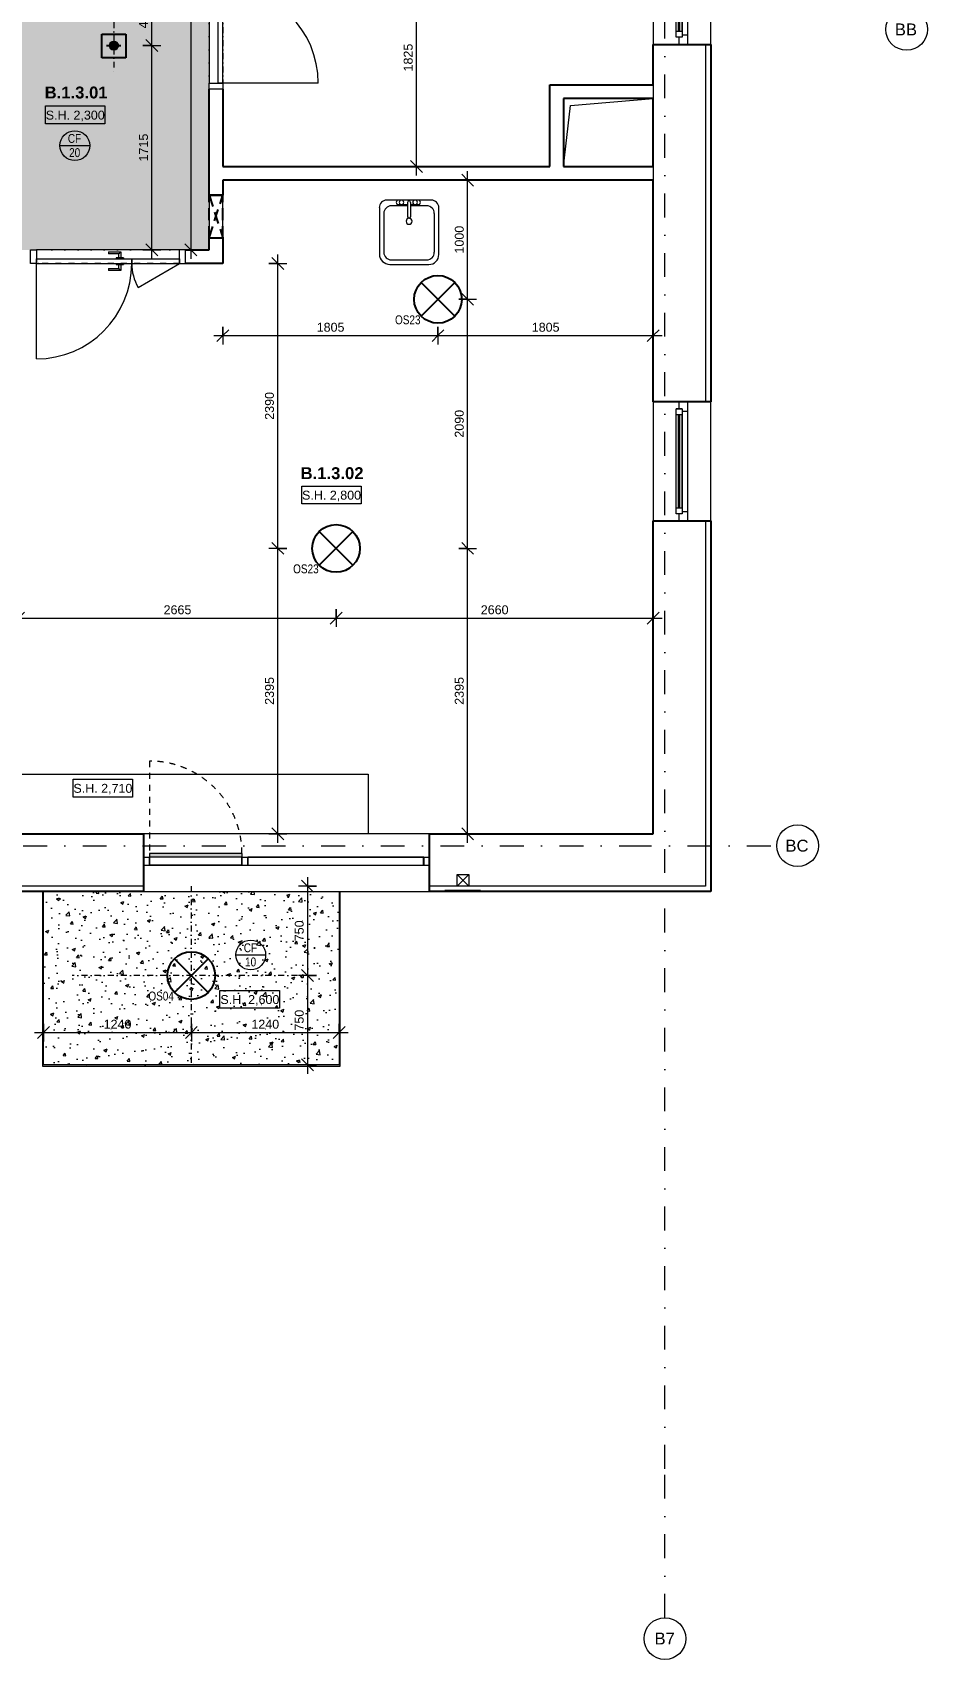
# Model space of a CAD drawing. Header units: millimetres. Extents: x -8169 to 42079, y -1655 to 57622.
# Drawn here: x 15513 to 23024, y 37123 to 50777 of the extents above; entities that cross this region are included whole.
import ezdxf

# ---------------------------------------------------------------- set-up
doc = ezdxf.new("R2010")
doc.units = ezdxf.units.MM
for name, pattern in [('ABMV_DashDot_2_2mm-S0_6mm', [110, 50, -30, 0, -30]), ('HA_Dash_2mm-S1mm', [100, 50, -50]), ('HA_Dash_3mm-S1mm', [150, 100, -50]), ('HA_DashDot_10mm-S3mm', [500, 200, -150, 0, -150]), ('HA_DashDot_2_2mm-S0_6mm', [110, 50, -30, 0, -30])]:
    doc.linetypes.add(name, pattern=pattern)
for name, color, linetype, lineweight in [('-UNDERLAY_A-GENM-____-OTLN', 9, 'Continuous', 9), ('-UNDERLAY_A-GLAZ-CWMG-OTLN', 9, 'Continuous', 5), ('-UNDERLAY_P-SANR-FIXT-OTLN', 9, 'Continuous', 9), ('A-____-____-DIMS', 9, 'Continuous', 5), ('A-____-____-DIMS-50', 9, 'Continuous', 5), ('A-AREA-____-IDEN', 9, 'Continuous', 9), ('A-CLNG-____-IDEN', 9, 'Continuous', 9), ('A-CLNG-____-OTLN', 9, 'Continuous', 9), ('A-CLNG-____-PATT', 9, 'Continuous', 9), ('A-DETL-____-OTLN', 9, 'Continuous', 25), ('A-DETL-____-THIN', 9, 'Continuous', 9), ('A-DETL-GENF-OTLN', 9, 'Continuous', 9), ('A-DOOR-____-MCUT', 9, 'HA_DashDot_2_2mm-S0_6mm', 9), ('A-DOOR-____-OTLN', 9, 'Continuous', 9), ('A-DOOR-FRAM-OTLN', 9, 'Continuous', 9), ('A-FLOR-____-OTLN', 9, 'Continuous', 9), ('A-GENM-____-MCUT', 9, 'HA_Dash_3mm-S1mm', 25), ('A-GENM-____-OTLN', 9, 'Continuous', 9), ('A-GLAZ-____-MCUT', 9, 'Continuous', 5), ('A-GLAZ-____-OTLN', 9, 'Continuous', 5), ('A-GLAZ-CURT-MCUT', 9, 'Continuous', 5), ('A-GLAZ-CURT-OTLN', 9, 'Continuous', 5), ('A-GLAZ-CWMG-MCUT', 9, 'Continuous', 5), ('A-GLAZ-CWMG-OTLN', 9, 'Continuous', 5), ('A-WALL-____-MCUT', 9, 'Continuous', 25), ('A-WALL-____-OTLN', 9, 'Continuous', 9), ('E-LITE-EQPM-IDEN', 9, 'Continuous', 9), ('E-LITE-EQPM-OTLN', 9, 'Continuous', 9), ('G-____-____-DIMS', 9, 'Continuous', 5), ('I-WALL-____-MCUT', 9, 'Continuous', 25), ('I-WALL-____-OTLN', 9, 'Continuous', 9), ('M-HVAC-DUCT-OTLN', 9, 'Continuous', 9), ('S-GRID-____-IDEN', 9, 'Continuous', 9), ('S-GRID-____-OTLN', 9, 'Continuous', 5)]:
    doc.layers.add(name, color=color, linetype=linetype, lineweight=lineweight)
doc.styles.add('Arial', font='arial.ttf', dxfattribs={"height": 100})
doc.styles.add('Arial_1', font='arial.ttf', dxfattribs={"height": 75})
doc.styles.add('Arial_2', font='arial.ttf', dxfattribs={"width": 0.8, "height": 75})
doc.styles.add('Arial_B', font='arialbd.ttf', dxfattribs={"height": 100})
doc.dimstyles.new('Inner_Dimensions', dxfattribs={"dimscale": 304.8, "dimtxt": 76.519455, "dimasz": 0.328084, "dimexe": 0.246063, "dimexo": 0.0625, "dimgap": 0.032808, "dimtad": 1, "dimdec": 0, "dimzin": 0, "dimdsep": 46, "dimtxsty": 'Arial_1', "dimblk1": 'OBLIQUE', "dimblk2": 'OBLIQUE', "dimsah": 1, "dimcen": 0.09, "dimdle": 0.246063, "dimazin": 0, "dimtfac": 1, "dimtdec": 4, "dimtix": 1, "dimtmove": 0, "dimatfit": 3, "dimfxl": 0.246063, "dimfxlon": 1, "dimtvp": 1, "dimtolj": 1, "dimtzin": 0, "dimlwd": 9, "dimlwe": 9, "dimarcsym": 2})

# ---------------------------------------------------------------- blocks, each defined once
blk = doc.blocks.new('Skříňka se dřezem_ pravoúhlá - 500 x 440mm-1452876-DPS_B - 1NP')
at = {"layer": '-UNDERLAY_P-SANR-FIXT-OTLN', "color": 254}
for p, q in [((202, 180), (-171, 180)), ((202, 180), (-171, 180)), ((92, 180), (-73, 180)), ((-73, 142), (3, 142)), ((3, 161), (3, 40)), ((28, 161), (28, 40)), ((28, 142), (92, 142)), ((-234, 117), (-234, -271)), ((-234, 117), (-234, -271)), ((-196, 69), (-196, -258)), ((3, 133), (-133, 133)), ((164, 133), (28, 133)), ((228, -258), (228, 69)), ((266, -276), (266, 117)), ((266, -276), (266, 117)), ((-145, -360), (181, -360)), ((-145, -360), (181, -360)), ((-133, -322), (164, -322))]:
    blk.add_line(p, q, dxfattribs=at)
for centre, radius, start, end in [((-171, 117), 63.5, 90, 180), ((-171, 117), 63.5, 90, 180), ((-73, 161), 19, 90, 270), ((-48, 161), 19, 360, 180), ((-48, 161), 19, 180, 0), ((16, 161), 12.7, 360, 180), ((66, 161), 19, 360, 180), ((66, 161), 19, 180, 360), ((92, 161), 19, 270, 90), ((202, 117), 63.5, 0, 90), ((202, 117), 63.5, 360, 90), ((-133, 69), 63.5, 90, 180), ((16, 3), 25.4, 360, 180), ((16, 3), 25.4, 180, 0), ((16, 40), 12.7, 180, 0), ((164, 69), 63.5, 0, 90), ((-145, -271), 88.9, 180, 270), ((-145, -271), 88.9, 180, 270), ((-133, -258), 63.5, 180, 270), ((164, -258), 63.5, 270, 0), ((181, -276), 84.4, 270, 0), ((181, -276), 84.4, 270, 0)]:
    blk.add_arc(centre, radius, start, end, dxfattribs=at)
blk = doc.blocks.new('Obdélníková příčel - 50x70mm EXT-1944712-DPS_B - 1NP')
at = {"layer": '-UNDERLAY_A-GLAZ-CWMG-OTLN'}
for p, q in [((17321, 43788), (17321, 43858)), ((17321, 43858), (18796, 43858)), ((18796, 43858), (18796, 43788)), ((17321, 43788), (18796, 43788))]:
    blk.add_line(p, q, dxfattribs=at)
blk = doc.blocks.new('Obdélníková příčel - 50x70mm EXT-1514296-DPS_B - 1NP')
at = {"layer": '-UNDERLAY_A-GLAZ-CWMG-OTLN'}
for p, q in [((16496, 43788), (16496, 43858)), ((16496, 43858), (17271, 43858)), ((17271, 43858), (17271, 43788)), ((16496, 43788), (17271, 43788))]:
    blk.add_line(p, q, dxfattribs=at)
blk = doc.blocks.new('TB_revizni dvirka 300x300 - TB_revizni dvirka 300x300-1879353-DPS_B - 1NP')
at = {"layer": '-UNDERLAY_A-GENM-____-OTLN'}
for p, q in [((150, 10), (-150, 10)), ((-150, 10), (-150, 0)), ((-150, 0), (150, 0)), ((150, 0), (150, 10))]:
    blk.add_line(p, q, dxfattribs=at)
blk = doc.blocks.new('HA_DR_Single_Swing_Solid - In_BJ_800x2100-2124336-DPS_B - 1NP')
at = {"layer": 'A-DOOR-____-MCUT'}
for p, q in [((-400, 57.5), (400, 57.5)), ((-400, -57.5), (400, -57.5))]:
    blk.add_line(p, q, dxfattribs=at)
at = {"layer": 'A-DOOR-____-OTLN', "lineweight": 5}
blk.add_line((400, 857.5), (400, 57.5), dxfattribs=at)
at = {"layer": 'A-DOOR-____-OTLN'}
for p, q in [((400, 57.5), (-400, 57.5)), ((-400, 57.5), (-400, 17.5)), ((400, 17.5), (-400, 17.5)), ((400, 57.5), (400, 17.5))]:
    blk.add_line(p, q, dxfattribs=at)
at = {"layer": 'A-DOOR-____-OTLN', "lineweight": 5}
blk.add_arc((400, 57.5), 800, 90, 180, dxfattribs=at)
at = {"layer": 'A-DOOR-FRAM-OTLN'}
for p, q in [((-450, 57.5), (-450, -57.5)), ((-400, 57.5), (-450, 57.5)), ((-400, 57.5), (-400, -57.5)), ((400, -57.5), (400, 57.5)), ((400, 57.5), (450, 57.5)), ((450, 57.5), (450, -57.5)), ((-450, -57.5), (-400, -57.5)), ((-400, -57.5), (400, -57.5)), ((450, -57.5), (400, -57.5))]:
    blk.add_line(p, q, dxfattribs=at)
blk = doc.blocks.new('HA_WD_SinglePanel - 1000x1500-1670803-DPS_B - 1NP')
at = {"layer": 'A-GLAZ-____-MCUT'}
for p, q in [((-500, 70), (-420, 70)), ((-440, 0), (-500, 0)), ((-440, -25), (-440, 25)), ((-440, 25), (-390, 25)), ((-420, 70), (-420, 25)), ((-390, 25), (-390, -25)), ((390, 5), (-390, 5)), ((390, -25), (390, 25)), ((390, 25), (440, 25)), ((420, 25), (420, 70)), ((420, 70), (500, 70)), ((440, 25), (440, -25)), ((500, 0), (440, 0)), ((-390, -25), (-440, -25)), ((390, -5), (-390, -5)), ((440, -25), (390, -25))]:
    blk.add_line(p, q, dxfattribs=at)
at = {"layer": 'A-GLAZ-____-OTLN'}
for p, q in [((-440, 25), (-440, -25)), ((-440, 25), (440, 25)), ((-420, 70), (420, 70)), ((390, 25), (-390, 25)), ((440, 25), (440, -25)), ((440, -25), (-440, -25)), ((390, -25), (-390, -25))]:
    blk.add_line(p, q, dxfattribs=at)
blk = doc.blocks.new('HA_GM_Shaft_Rectangle - Default-2137961-DPS_B - 1NP')
at = {"layer": 'A-DETL-GENF-OTLN'}
for p, q in [((57, -57), (750, 0)), ((0, -570), (57, -57))]:
    blk.add_line(p, q, dxfattribs=at)
at = {"layer": 'A-GENM-____-OTLN'}
for p, q in [((0, -570), (0, 0)), ((0, 0), (750, 0)), ((750, 0), (750, -570)), ((750, -570), (0, -570))]:
    blk.add_line(p, q, dxfattribs=at)
blk = doc.blocks.new('HA_DR_Double_Swing_Solid - In_BJ_1200x2100_800-1670814-DPS_B - 1NP')
at = {"layer": 'A-DOOR-____-MCUT'}
for p, q in [((-600, 57), (600, 57)), ((-600, -58), (600, -58))]:
    blk.add_line(p, q, dxfattribs=at)
at = {"layer": 'A-DOOR-____-OTLN', "lineweight": 5}
for p, q in [((600, 857), (600, 57)), ((-254, 257), (-600, 57))]:
    blk.add_line(p, q, dxfattribs=at)
at = {"layer": 'A-DOOR-____-OTLN'}
for p, q in [((-200, 57), (-600, 57)), ((-600, 17), (-600, 57)), ((-200, 17), (-600, 17)), ((-200, 17), (-200, 57)), ((600, 57), (-200, 57)), ((-200, 57), (-200, 17)), ((600, 17), (-200, 17)), ((-70, 65), (-130, 65)), ((-130, 57), (-130, 65)), ((-130, 9), (-130, 17)), ((-130, 9), (-70, 9)), ((-108, 65), (-108, 115)), ((-108, 115), (-5, 115)), ((-108, -40), (-108, 9)), ((-93, 100), (-93, 65)), ((-5, 100), (-93, 100)), ((-93, 9), (-93, -25)), ((-70, 57), (-70, 65)), ((-70, 9), (-70, 17)), ((-5, 100), (-5, 115)), ((600, 57), (600, 17)), ((-5, -40), (-108, -40)), ((-93, -25), (-5, -25)), ((-5, -40), (-5, -25))]:
    blk.add_line(p, q, dxfattribs=at)
at = {"layer": 'A-DOOR-____-OTLN', "lineweight": 5}
for centre, radius, start, end in [((600, 57), 800, 90, 180), ((-600, 57), 400, 360, 30)]:
    blk.add_arc(centre, radius, start, end, dxfattribs=at)
at = {"layer": 'A-DOOR-____-OTLN'}
for points in [[(-108, 115), (-108, 115), (-107, 115), (-107, 114), (-107, 114), (-106, 114), (-106, 113), (-105, 113), (-105, 112), (-104, 111), (-103, 111), (-103, 110), (-102, 110), (-102, 109), (-101, 109), (-101, 108), (-100, 108), (-100, 107), (-100, 107), (-99, 107), (-99, 106), (-98, 106), (-98, 105), (-97, 105), (-97, 104), (-96, 104), (-96, 103), (-95, 103), (-95, 102), (-94, 102), (-94, 101), (-93, 101), (-93, 101), (-93, 100), (-93, 100), (-93, 100)], [(-93, -25), (-93, -25), (-93, -25), (-93, -26), (-93, -26), (-94, -26), (-94, -27), (-95, -27), (-95, -28), (-96, -29), (-97, -29), (-97, -30), (-98, -30), (-98, -31), (-99, -31), (-99, -32), (-100, -32), (-100, -33), (-100, -33), (-101, -33), (-101, -34), (-102, -34), (-102, -35), (-103, -35), (-103, -36), (-104, -36), (-104, -37), (-105, -37), (-105, -38), (-106, -38), (-106, -39), (-107, -39), (-107, -39), (-107, -40), (-108, -40), (-108, -40)]]:
    blk.add_open_spline(points, degree=3, knots=[0, 0, 0, 0, 0.083333, 0.125, 0.166667, 0.208333, 0.229167, 0.25, 0.291667, 0.333333, 0.354167, 0.375, 0.395833, 0.416667, 0.4375, 0.458333, 0.479167, 0.5, 0.520833, 0.541667, 0.5625, 0.583333, 0.604167, 0.625, 0.645833, 0.666667, 0.6875, 0.708333, 0.75, 0.770833, 0.791667, 0.833333, 0.875, 0.916667, 1, 1, 1, 1], dxfattribs=at)
at = {"layer": 'A-DOOR-FRAM-OTLN'}
for p, q in [((-650, 57), (-650, -58)), ((-600, 57), (-650, 57)), ((-600, 57), (-600, -58)), ((600, -58), (600, 57)), ((600, 57), (650, 57)), ((650, 57), (650, -58)), ((-650, -58), (-600, -58)), ((-600, -58), (600, -58)), ((650, -58), (600, -58))]:
    blk.add_line(p, q, dxfattribs=at)
blk = doc.blocks.new('Systémový panel - Sklo-1944714-DPS_B - 1NP')
at = {"layer": 'A-GLAZ-CURT-MCUT'}
for p, q in [((-737.5, 0), (-737.5, 70)), ((-737.5, 70), (737.5, 70)), ((737.5, 0), (-737.5, 0)), ((737.5, 70), (737.5, 0))]:
    blk.add_line(p, q, dxfattribs=at)
blk = doc.blocks.new('Obdélníková příčel - 50x70mm EXT-1514293-DPS_B - 1NP')
at = {"layer": 'A-GLAZ-CWMG-OTLN'}
blk.add_line((17271, 43788), (16496, 43788), dxfattribs=at)
blk = doc.blocks.new('Obdélníková příčel - 50x70mm EXT-1516296-DPS_B - 1NP')
at = {"layer": 'A-GLAZ-CWMG-MCUT'}
for p, q in [((0, 0), (-50, 0)), ((-50, 0), (-50, -70)), ((0, -70), (0, 0)), ((-50, -70), (0, -70))]:
    blk.add_line(p, q, dxfattribs=at)
blk = doc.blocks.new('Obdélníková příčel - 50x70mm EXT-1518050-DPS_B - 1NP')
at = {"layer": 'A-GLAZ-CWMG-MCUT'}
for p, q in [((-50, 0), (0, 0)), ((-50, -70), (-50, 0)), ((0, 0), (0, -70)), ((0, -70), (-50, -70))]:
    blk.add_line(p, q, dxfattribs=at)
blk = doc.blocks.new('ABMV_CW_Single_Swing_Generic - Ex_Glass_SKLOPNE-1553232-DPS_B - 1NP')
at = {"layer": 'A-DOOR-____-OTLN'}
blk.add_hatch(color=256, dxfattribs=at).paths.add_polyline_path([(-387.5, 0), (-387.5, -30), (387.5, -30), (387.5, 0)])
for p, q in [((-387.5, -15), (-387.5, 0)), ((-387.5, 0), (387.5, 0)), ((-387.5, -30), (-387.5, -15)), ((-387.5, -30), (387.5, -30)), ((387.5, -15), (387.5, 0)), ((387.5, -30), (387.5, -15))]:
    blk.add_line(p, q, dxfattribs=at)
at = {"layer": 'A-DOOR-____-OTLN', "linetype": 'HA_Dash_2mm-S1mm', "lineweight": 5}
for p in [(-387.5, -30), (387.5, -805)]:
    blk.add_line(p, (387.5, -30), dxfattribs=at)
blk.add_arc((387.5, -30), 775, 180, 270, dxfattribs=at)
blk = doc.blocks.new('Obdélníková příčel - 50x70mm EXT-1516295-DPS_B - 1NP')
at = {"layer": 'A-GLAZ-CWMG-MCUT'}
for p, q in [((25, 0), (-25, 0)), ((-25, 0), (-25, -70)), ((25, -70), (25, 0)), ((-25, -70), (25, -70))]:
    blk.add_line(p, q, dxfattribs=at)
blk = doc.blocks.new('HA_LF_GenericSymbol - OS23_pokoje-1609971-DPS_B - 1NP')
at = {"layer": 'E-LITE-EQPM-OTLN', "color": 11, "lineweight": 25}
for p, q in [((141, 141), (-141, -141)), ((-141, 141), (141, -141))]:
    blk.add_line(p, q, dxfattribs=at)
blk.add_circle((0, 0), 200, dxfattribs=at)
blk = doc.blocks.new('HA_LF_GenericSymbol - OS04_venkovni-1994763-DPS_B - 1NP')
at = {"layer": 'E-LITE-EQPM-OTLN', "color": 11, "lineweight": 25}
for p, q in [((141, 141), (-141, -141)), ((-141, 141), (141, -141))]:
    blk.add_line(p, q, dxfattribs=at)
blk.add_circle((0, 0), 200, dxfattribs=at)
blk = doc.blocks.new('HA_GM_Opening_Rectangle_WallBased - Default-2022477-DPS_B - 1NP')
at = {"layer": 'A-GENM-____-MCUT'}
for p, q in [((305, 57.5), (-55, -57.5)), ((-55, 57.5), (305, -57.5)), ((-55, 57.5), (-55, -57.5)), ((-55, 57.5), (305, 57.5)), ((305, 57.5), (305, -57.5)), ((-55, -57.5), (305, -57.5))]:
    blk.add_line(p, q, dxfattribs=at)
blk = doc.blocks.new('Grid - Radius 3_5mm-353793-DPS_B - 1NP')
at = {"layer": 'S-GRID-____-IDEN'}
blk.add_circle((0, 0), 3.5, dxfattribs=at)
blk = doc.blocks.new('DIMBLOCK23-DPS_B - 1NP')
at = {"layer": 'A-____-____-DIMS-50', "lineweight": 9}
for p, q in [((15396, 45938), (15396, 45788)), ((15396, 45863), (15396, 45938)), ((15396, 45863), (15446, 45913)), ((18061, 45938), (18061, 45788)), ((18061, 45863), (18061, 45938)), ((18061, 45863), (18111, 45913)), ((15321, 45863), (18061, 45863)), ((15396, 45863), (15346, 45813)), ((18061, 45863), (18011, 45813))]:
    blk.add_line(p, q, dxfattribs=at)
at = {"layer": 'A-____-____-DIMS-50', "color": 0, "lineweight": 9, "insert": (16613, 45970), "char_height": 75, "width": 276.88, "attachment_point": 1, "line_spacing_factor": 0.941778, "style": 'Arial_1'}
blk.add_mtext('2665', dxfattribs=at)
blk = doc.blocks.new('_Oblique')
at = {"color": 0, "linetype": 'ByBlock', "lineweight": -2}
blk.add_line((-0.5, -0.5), (0.5, 0.5), dxfattribs=at)
blk = doc.blocks.new('DIMBLOCK24-DPS_B - 1NP')
at = {"layer": 'A-____-____-DIMS-50', "lineweight": 9}
for p, q in [((18061, 45938), (18061, 45788)), ((18061, 45863), (18061, 45938)), ((18061, 45863), (18111, 45913)), ((20721, 45938), (20721, 45788)), ((20721, 45863), (20721, 45938)), ((20721, 45863), (20771, 45913)), ((18061, 45863), (18011, 45813)), ((18061, 45863), (20796, 45863)), ((20721, 45863), (20671, 45813))]:
    blk.add_line(p, q, dxfattribs=at)
at = {"layer": 'A-____-____-DIMS-50', "color": 0, "lineweight": 9, "insert": (19275, 45970), "char_height": 75, "width": 276.88, "attachment_point": 1, "line_spacing_factor": 0.941778, "style": 'Arial_1'}
blk.add_mtext('2660', dxfattribs=at)
blk = doc.blocks.new('DIMBLOCK25-DPS_B - 1NP')
at = {"layer": 'A-____-____-DIMS-50', "lineweight": 9}
for p, q in [((19090, 46448), (19240, 46448)), ((19165, 46448), (19090, 46448)), ((19165, 46448), (19115, 46498)), ((19165, 43978), (19165, 46448)), ((19165, 46448), (19215, 46398)), ((19165, 44053), (19115, 44103)), ((19090, 44053), (19240, 44053)), ((19165, 44053), (19090, 44053)), ((19165, 44053), (19215, 44003))]:
    blk.add_line(p, q, dxfattribs=at)
at = {"layer": 'A-____-____-DIMS-50', "color": 0, "lineweight": 9, "insert": (19057, 45135), "char_height": 75, "width": 276.88, "attachment_point": 1, "rotation": 90, "line_spacing_factor": 0.941778, "style": 'Arial_1'}
blk.add_mtext('2395', dxfattribs=at)
blk = doc.blocks.new('DIMBLOCK26-DPS_B - 1NP')
at = {"layer": 'A-____-____-DIMS-50', "lineweight": 9}
for p, q in [((19090, 48538), (19240, 48538)), ((19165, 48538), (19090, 48538)), ((19165, 48538), (19115, 48588)), ((19165, 46448), (19165, 48538)), ((19165, 48538), (19215, 48488)), ((19090, 46448), (19240, 46448)), ((19165, 46448), (19090, 46448)), ((19165, 46448), (19115, 46498)), ((19165, 46448), (19215, 46398))]:
    blk.add_line(p, q, dxfattribs=at)
at = {"layer": 'A-____-____-DIMS-50', "color": 0, "lineweight": 9, "insert": (19057, 47377), "char_height": 75, "width": 276.88, "attachment_point": 1, "rotation": 90, "line_spacing_factor": 0.941778, "style": 'Arial_1'}
blk.add_mtext('2090', dxfattribs=at)
blk = doc.blocks.new('DIMBLOCK27-DPS_B - 1NP')
at = {"layer": 'A-____-____-DIMS-50', "lineweight": 9}
for p, q in [((19165, 49538), (19115, 49588)), ((19165, 48538), (19165, 49613)), ((19090, 49538), (19240, 49538)), ((19165, 49538), (19090, 49538)), ((19165, 49538), (19215, 49488)), ((19090, 48538), (19240, 48538)), ((19165, 48538), (19090, 48538)), ((19165, 48538), (19115, 48588)), ((19165, 48538), (19215, 48488))]:
    blk.add_line(p, q, dxfattribs=at)
at = {"layer": 'A-____-____-DIMS-50', "color": 0, "lineweight": 9, "insert": (19057, 48922), "char_height": 75, "width": 276.88, "attachment_point": 1, "rotation": 90, "line_spacing_factor": 0.941778, "style": 'Arial_1'}
blk.add_mtext('1000', dxfattribs=at)
blk = doc.blocks.new('DIMBLOCK28-DPS_B - 1NP')
at = {"layer": 'A-____-____-DIMS-50', "lineweight": 9}
for p, q in [((17036, 48233), (18916, 48233)), ((17111, 48233), (17061, 48183)), ((17111, 48308), (17111, 48158)), ((17111, 48233), (17111, 48308)), ((17111, 48233), (17161, 48283)), ((18916, 48233), (18866, 48183)), ((18916, 48308), (18916, 48158)), ((18916, 48233), (18916, 48308)), ((18916, 48233), (18966, 48283))]:
    blk.add_line(p, q, dxfattribs=at)
at = {"layer": 'A-____-____-DIMS-50', "color": 0, "lineweight": 9, "insert": (17898, 48341), "char_height": 75, "width": 276.88, "attachment_point": 1, "line_spacing_factor": 0.941778, "style": 'Arial_1'}
blk.add_mtext('1805', dxfattribs=at)
blk = doc.blocks.new('DIMBLOCK29-DPS_B - 1NP')
at = {"layer": 'A-____-____-DIMS-50', "lineweight": 9}
for p, q in [((18916, 48233), (18866, 48183)), ((18916, 48308), (18916, 48158)), ((18916, 48233), (18916, 48308)), ((18916, 48233), (18966, 48283)), ((18916, 48233), (20796, 48233)), ((20721, 48233), (20671, 48183)), ((20721, 48308), (20721, 48158)), ((20721, 48233), (20721, 48308)), ((20721, 48233), (20771, 48283))]:
    blk.add_line(p, q, dxfattribs=at)
at = {"layer": 'A-____-____-DIMS-50', "color": 0, "lineweight": 9, "insert": (19703, 48341), "char_height": 75, "width": 276.88, "attachment_point": 1, "line_spacing_factor": 0.941778, "style": 'Arial_1'}
blk.add_mtext('1805', dxfattribs=at)
blk = doc.blocks.new('DIMBLOCK98-DPS_B - 1NP')
at = {"layer": 'A-____-____-DIMS-50', "lineweight": 9}
for p, q in [((16439, 50668), (16589, 50668)), ((16514, 50668), (16439, 50668)), ((16514, 50668), (16464, 50718)), ((16514, 48878), (16514, 50668)), ((16514, 50668), (16564, 50618)), ((16439, 48953), (16589, 48953)), ((16514, 48953), (16439, 48953)), ((16514, 48953), (16464, 49003)), ((16514, 48953), (16564, 48903))]:
    blk.add_line(p, q, dxfattribs=at)
at = {"layer": 'A-____-____-DIMS-50', "color": 0, "lineweight": 9, "insert": (16407, 49695), "char_height": 75, "width": 276.88, "attachment_point": 1, "rotation": 90, "line_spacing_factor": 0.941778, "style": 'Arial_1'}
blk.add_mtext('1715', dxfattribs=at)
blk = doc.blocks.new('DIMBLOCK99-DPS_B - 1NP')
at = {"layer": 'A-____-____-DIMS-50', "lineweight": 9}
for p, q in [((16439, 51128), (16589, 51128)), ((16514, 51128), (16439, 51128)), ((16514, 51128), (16464, 51178)), ((16514, 50668), (16514, 51128)), ((16514, 51128), (16564, 51078)), ((16439, 50668), (16589, 50668)), ((16514, 50668), (16439, 50668)), ((16514, 50668), (16464, 50718)), ((16514, 50668), (16564, 50618))]:
    blk.add_line(p, q, dxfattribs=at)
at = {"layer": 'A-____-____-DIMS-50', "color": 0, "lineweight": 9, "insert": (16407, 50811), "char_height": 75, "width": 207.66, "attachment_point": 1, "rotation": 90, "line_spacing_factor": 0.941778, "style": 'Arial_1'}
blk.add_mtext('460', dxfattribs=at)
blk = doc.blocks.new('DIMBLOCK103-DPS_B - 1NP')
at = {"layer": 'A-____-____-DIMS-50', "lineweight": 9}
for p, q in [((18661, 51478), (18811, 51478)), ((18736, 51478), (18661, 51478)), ((18736, 51478), (18686, 51528)), ((18736, 49578), (18736, 51478)), ((18736, 51478), (18786, 51428)), ((18736, 49653), (18686, 49703)), ((18661, 49653), (18811, 49653)), ((18736, 49653), (18661, 49653)), ((18736, 49653), (18786, 49603))]:
    blk.add_line(p, q, dxfattribs=at)
at = {"layer": 'A-____-____-DIMS-50', "color": 0, "lineweight": 9, "insert": (18628, 50450), "char_height": 75, "width": 276.88, "attachment_point": 1, "rotation": 90, "line_spacing_factor": 0.941778, "style": 'Arial_1'}
blk.add_mtext('1825', dxfattribs=at)
blk = doc.blocks.new('Spot Elevations - Generic-448778-DPS_B - 1NP')
at = {"layer": 'G-____-____-DIMS', "lineweight": 9}
for p, q in [((-5, 0), (-5, 3)), ((-5, 3), (5, 3)), ((5, 3), (5, 0)), ((5, 0), (-5, 0))]:
    blk.add_line(p, q, dxfattribs=at)
blk = doc.blocks.new('HA_Tag_Ceiling - Group _ Type Mark-1728985-DPS_B - 1NP')
at = {"layer": 'A-CLNG-____-IDEN'}
blk.add_line((-2.5, 0), (2.5, 0), dxfattribs=at)
blk.add_circle((0, 0), 2.5, dxfattribs=at)
blk = doc.blocks.new('DIMBLOCK144-DPS_B - 1NP')
at = {"layer": 'A-____-____-DIMS-50', "lineweight": 9}
for p, q in [((15531, 42384), (16846, 42384)), ((15606, 42384), (15556, 42334)), ((15606, 42459), (15606, 42309)), ((15606, 42384), (15606, 42459)), ((15606, 42384), (15656, 42434)), ((16846, 42384), (16796, 42334)), ((16846, 42459), (16846, 42309)), ((16846, 42384), (16846, 42459)), ((16846, 42384), (16896, 42434))]:
    blk.add_line(p, q, dxfattribs=at)
at = {"layer": 'A-____-____-DIMS-50', "color": 0, "lineweight": 9, "insert": (16110, 42492), "char_height": 75, "width": 276.88, "attachment_point": 1, "line_spacing_factor": 0.941778, "style": 'Arial_1'}
blk.add_mtext('1240', dxfattribs=at)
blk = doc.blocks.new('DIMBLOCK145-DPS_B - 1NP')
at = {"layer": 'A-____-____-DIMS-50', "lineweight": 9}
for p, q in [((16846, 42384), (16796, 42334)), ((16846, 42459), (16846, 42309)), ((16846, 42384), (16846, 42459)), ((16846, 42384), (16896, 42434)), ((16846, 42384), (18161, 42384)), ((18086, 42384), (18036, 42334)), ((18086, 42459), (18086, 42309)), ((18086, 42384), (18086, 42459)), ((18086, 42384), (18136, 42434))]:
    blk.add_line(p, q, dxfattribs=at)
at = {"layer": 'A-____-____-DIMS-50', "color": 0, "lineweight": 9, "insert": (17350, 42492), "char_height": 75, "width": 276.88, "attachment_point": 1, "line_spacing_factor": 0.941778, "style": 'Arial_1'}
blk.add_mtext('1240', dxfattribs=at)
blk = doc.blocks.new('DIMBLOCK146-DPS_B - 1NP')
at = {"layer": 'A-____-____-DIMS-50', "lineweight": 9}
for p, q in [((17896, 43613), (17746, 43613)), ((17821, 43613), (17771, 43663)), ((17821, 43688), (17821, 42863)), ((17821, 43613), (17871, 43563)), ((17821, 43613), (17896, 43613)), ((17821, 42863), (17771, 42913)), ((17896, 42863), (17746, 42863)), ((17821, 42863), (17871, 42813)), ((17821, 42863), (17896, 42863))]:
    blk.add_line(p, q, dxfattribs=at)
at = {"layer": 'A-____-____-DIMS-50', "color": 0, "lineweight": 9, "insert": (17714, 43151), "char_height": 75, "width": 207.66, "attachment_point": 1, "rotation": 90, "line_spacing_factor": 0.941778, "style": 'Arial_1'}
blk.add_mtext('750', dxfattribs=at)
blk = doc.blocks.new('DIMBLOCK147-DPS_B - 1NP')
at = {"layer": 'A-____-____-DIMS-50', "lineweight": 9}
for p, q in [((17821, 42863), (17771, 42913)), ((17896, 42863), (17746, 42863)), ((17821, 42863), (17821, 42038)), ((17821, 42863), (17871, 42813)), ((17821, 42863), (17896, 42863)), ((17896, 42113), (17746, 42113)), ((17821, 42113), (17771, 42163)), ((17821, 42113), (17871, 42063)), ((17821, 42113), (17896, 42113))]:
    blk.add_line(p, q, dxfattribs=at)
at = {"layer": 'A-____-____-DIMS-50', "color": 0, "lineweight": 9, "insert": (17714, 42401), "char_height": 75, "width": 207.66, "attachment_point": 1, "rotation": 90, "line_spacing_factor": 0.941778, "style": 'Arial_1'}
blk.add_mtext('750', dxfattribs=at)
blk = doc.blocks.new('DIMBLOCK178-DPS_B - 1NP')
at = {"layer": 'A-____-____-DIMS-50', "lineweight": 9}
for p, q in [((17646, 46448), (17496, 46448)), ((17571, 46448), (17521, 46498)), ((17571, 43978), (17571, 46448)), ((17571, 46448), (17621, 46398)), ((17571, 46448), (17646, 46448)), ((17571, 44053), (17521, 44103)), ((17496, 44053), (17646, 44053)), ((17571, 44053), (17496, 44053)), ((17571, 44053), (17621, 44003))]:
    blk.add_line(p, q, dxfattribs=at)
at = {"layer": 'A-____-____-DIMS-50', "color": 0, "lineweight": 9, "insert": (17464, 45135), "char_height": 75, "width": 276.88, "attachment_point": 1, "rotation": 90, "line_spacing_factor": 0.941778, "style": 'Arial_1'}
blk.add_mtext('2395', dxfattribs=at)
blk = doc.blocks.new('DIMBLOCK179-DPS_B - 1NP')
at = {"layer": 'A-____-____-DIMS-50', "lineweight": 9}
for p, q in [((17571, 48838), (17521, 48888)), ((17571, 46448), (17571, 48913)), ((17496, 48838), (17646, 48838)), ((17571, 48838), (17496, 48838)), ((17571, 48838), (17621, 48788)), ((17646, 46448), (17496, 46448)), ((17571, 46448), (17521, 46498)), ((17571, 46448), (17621, 46398)), ((17571, 46448), (17646, 46448))]:
    blk.add_line(p, q, dxfattribs=at)
at = {"layer": 'A-____-____-DIMS-50', "color": 0, "lineweight": 9, "insert": (17464, 47527), "char_height": 75, "width": 276.88, "attachment_point": 1, "rotation": 90, "line_spacing_factor": 0.941778, "style": 'Arial_1'}
blk.add_mtext('2390', dxfattribs=at)
blk = doc.blocks.new('DIMBLOCK202-DPS_B - 1NP')
at = {"layer": 'A-____-____-DIMS-50', "lineweight": 9}
for p, q in [((16916, 53303), (16766, 53303)), ((16841, 53303), (16791, 53353)), ((16841, 53378), (16841, 48878)), ((16841, 53303), (16891, 53253)), ((16841, 53303), (16916, 53303)), ((16916, 48953), (16766, 48953)), ((16841, 48953), (16791, 49003)), ((16841, 48953), (16891, 48903)), ((16841, 48953), (16916, 48953))]:
    blk.add_line(p, q, dxfattribs=at)
at = {"layer": 'A-____-____-DIMS-50', "color": 0, "lineweight": 9, "insert": (16734, 51012), "char_height": 75, "width": 276.88, "attachment_point": 1, "rotation": 90, "line_spacing_factor": 0.941778, "style": 'Arial_1'}
blk.add_mtext('4350', dxfattribs=at)

msp = doc.modelspace()

# ---------------------------------------------------------------- hatches: boundary and pattern name
at = {"layer": 'A-CLNG-____-PATT'}
h = msp.add_hatch(color=256, dxfattribs=at)
h.paths.add_polyline_path([(16905.3, 48952.7), (16995.7, 48952.7), (16995.7, 53302.7), (15395.7, 53302.7), (15395.7, 48952.7), (16795.7, 48952.7)])
h.paths.add_polyline_path([(16195.7, 50632.7), (16186.6, 50633.9), (16178.2, 50637.4), (16170.9, 50643), (16165.4, 50650.2), (16161.9, 50658.7), (16160.7, 50667.7), (16161.9, 50676.8), (16165.4, 50685.2), (16170.9, 50692.5), (16178.2, 50698.1), (16186.6, 50701.6), (16195.7, 50702.7), (16204.7, 50701.6), (16213.2, 50698.1), (16220.4, 50692.5), (16226, 50685.2), (16229.5, 50676.8), (16230.7, 50667.7), (16229.5, 50658.7), (16226, 50650.2), (16220.4, 50643), (16213.2, 50637.4), (16204.7, 50633.9)])
at = {"layer": 'A-CLNG-____-PATT', "lineweight": 5}
h = msp.add_hatch(dxfattribs=at)
h.set_pattern_fill('FP_1', color=256, style=0, pattern_type=2)
h.set_pattern_definition([(50, (0, 0), (268.9728, -23.5317), [28.125, -309.375]), (355, (0, 0), (-52.0318, 282.0722), [22.5, -247.5]), (100.451, (22.41, -1.96), (216.9426, 258.5382), [23.903, -262.928]), (46.184, (0, 75), (400.2152, -62.0716), [42.188, -464.063]), (96.636, (33.35, 69.83), (350.496, 365.297), [35.854, -394.392]), (351.184, (0, 75), (350.4995, 365.2935), [33.75, -371.25]), (21, (37.5, 56.25), (223.8405, -150.9819), [28.125, -309.375]), (326, (37.5, 56.25), (91.2433, 271.9314), [22.5, -247.5]), (71.451, (56.15, 43.67), (315.084, 120.9468), [23.903, -262.928]), (37.5, (0, 0), (4.55924, 124.83529), [1.676, -242.824, 1.676, -249.574, -248.437]), (37.5, (0, 0), (4.55924, 124.83529), [-495.75, 1.676, -246.761]), (7.5, (0, 0), (98.6505, 147.90482), [1.676, -141.574, 1.676, -237.199, -94.687]), (7.5, (0, 0), (98.6505, 147.90482), [-382.125, 1.676, -93.011]), (327.5, (-83.62, 0), (200.183, -8.4578), [1.676, -92.074, 1.676, -290.824, -388.125]), (327.5, (-83.62, 0), (200.183, -8.4578), [-386.25, 1.676, -386.449]), (317.5, (-121.12, 0), (218.6952, 37.539), [1.676, -120.199, 1.676, -192.574, -275.625]), (317.5, (-121.12, 0), (218.6952, 37.539), [-316.125, 1.676, -273.949])])
h.paths.add_polyline_path([(18085.7, 42112.7), (18085.7, 43567.7), (15605.7, 43567.7), (15605.7, 42112.7), (16131.8, 42112.7)])
at = {"layer": 'A-DETL-GENF-OTLN'}
msp.add_hatch(color=1, dxfattribs=at).paths.add_polyline_path([(16195.7, 50632.7), (16204.7, 50633.9), (16213.2, 50637.4), (16220.4, 50643), (16226, 50650.2), (16229.5, 50658.7), (16230.7, 50667.7), (16229.5, 50676.8), (16226, 50685.2), (16220.4, 50692.5), (16213.2, 50698.1), (16204.7, 50701.6), (16195.7, 50702.7), (16186.6, 50701.6), (16178.2, 50698.1), (16170.9, 50692.5), (16165.4, 50685.2), (16161.9, 50676.8), (16160.7, 50667.7), (16161.9, 50658.7), (16165.4, 50650.2), (16170.9, 50643), (16178.2, 50637.4), (16186.6, 50633.9)])

# ---------------------------------------------------------------- linework, layer by layer
at = {"layer": 'A-CLNG-____-OTLN'}
for p, q in [((15605.7, 43567.7), (15605.7, 43567.7)), ((18085.7, 43567.7), (18085.7, 43567.7)), ((18085.7, 42112.7), (15605.7, 42112.7))]:
    msp.add_line(p, q, dxfattribs=at)
at = {"layer": 'A-DETL-____-OTLN', "linetype": 'ABMV_DashDot_2_2mm-S0_6mm', "lineweight": 5}
for p, q in [((16195.7, 51523), (16195.7, 50423)), ((16845.7, 43612.4), (16845.7, 42112.4)), ((17845.7, 42862.7), (15845.7, 42862.7))]:
    msp.add_line(p, q, dxfattribs=at)
at = {"layer": 'A-DETL-____-OTLN'}
for p, q in [((16095.7, 50764), (16295.7, 50764)), ((16095.7, 50564), (16095.7, 50764)), ((16133.1, 50667.7), (16253.1, 50667.7)), ((16195.7, 50632.7), (16195.7, 50702.7)), ((16295.7, 50764), (16295.7, 50564)), ((16295.7, 50564), (16095.7, 50564))]:
    msp.add_line(p, q, dxfattribs=at)
msp.add_circle((16195.7, 50667.7), 35, dxfattribs=at)
at = {"layer": 'A-DETL-____-THIN'}
for start, end in [(0, 180), (180, 0)]:
    msp.add_arc((16195.7, 50667.7), 35, start, end, dxfattribs=at)
at = {"layer": 'A-FLOR-____-OTLN'}
for p, q in [((15395.7, 44552.7), (18330.7, 44552.7)), ((18330.7, 44552.7), (18330.7, 44052.7))]:
    msp.add_line(p, q, dxfattribs=at)
at = {"layer": 'A-WALL-____-MCUT'}
for p, q in [((20720.7, 50337.7), (20720.7, 50677.7)), ((20720.7, 50677.7), (21205.7, 50677.7)), ((21205.7, 50677.7), (21205.7, 47677.7)), ((20720.7, 49652.7), (20720.7, 50222.7)), ((20720.7, 47677.7), (20720.7, 49537.7)), ((21205.7, 47677.7), (20720.7, 47677.7)), ((20720.7, 44052.7), (20720.7, 46677.7)), ((20720.7, 46677.7), (21205.7, 46677.7)), ((21205.7, 46677.7), (21205.7, 43567.7)), ((15395.7, 44052.7), (16445.7, 44052.7)), ((16445.7, 44052.7), (16445.7, 43567.7)), ((18845.7, 44052.7), (20720.7, 44052.7)), ((18845.7, 43567.7), (18845.7, 44052.7)), ((16445.7, 43567.7), (14570.7, 43567.7)), ((21205.7, 43567.7), (18845.7, 43567.7))]:
    msp.add_line(p, q, dxfattribs=at)
at = {"layer": 'A-WALL-____-MCUT', "lineweight": 9}
for p, q in [((21160.7, 50677.7), (21160.7, 47677.7)), ((20720.7, 50337.7), (20720.7, 50222.7)), ((20720.7, 49652.7), (20720.7, 49537.7)), ((21160.7, 46677.7), (21160.7, 43612.7)), ((16445.7, 43612.7), (14570.7, 43612.7)), ((21160.7, 43612.7), (18845.7, 43612.7))]:
    msp.add_line(p, q, dxfattribs=at)
at = {"layer": 'A-WALL-____-OTLN'}
for p, q in [((20720.7, 51677.7), (20720.7, 50677.7)), ((21205.7, 50677.7), (21205.7, 51677.7)), ((20720.7, 47677.7), (20720.7, 46677.7)), ((21205.7, 46677.7), (21205.7, 47677.7)), ((18845.7, 44052.7), (16445.7, 44052.7)), ((16445.7, 43567.7), (18845.7, 43567.7))]:
    msp.add_line(p, q, dxfattribs=at)
at = {"layer": 'I-WALL-____-MCUT'}
for p, q in [((16995.7, 49412.7), (16995.7, 50302.7)), ((17110.7, 50302.7), (17110.7, 49652.7)), ((19855.7, 50337.7), (20720.7, 50337.7)), ((19855.7, 49652.7), (19855.7, 50337.7)), ((20720.7, 50222.7), (19970.7, 50222.7)), ((19970.7, 50222.7), (19970.7, 49652.7)), ((17110.7, 49652.7), (19855.7, 49652.7)), ((19970.7, 49652.7), (20720.7, 49652.7)), ((17110.7, 49537.7), (17110.7, 49412.7)), ((20720.7, 49537.7), (17110.7, 49537.7)), ((17110.7, 49412.7), (16995.7, 49412.7)), ((16995.7, 48952.7), (16995.7, 49052.7)), ((16995.7, 49052.7), (17110.7, 49052.7)), ((17110.7, 49052.7), (17110.7, 48837.7)), ((16795.7, 48952.7), (16995.7, 48952.7)), ((17110.7, 48837.7), (16795.7, 48837.7))]:
    msp.add_line(p, q, dxfattribs=at)
at = {"layer": 'I-WALL-____-OTLN'}
for p, q in [((16995.7, 49412.7), (16995.7, 49052.7)), ((17110.7, 49052.7), (17110.7, 49412.7)), ((15595.7, 43567.7), (15595.7, 42102.7)), ((15605.7, 42112.7), (15605.7, 43567.7)), ((18085.7, 43567.7), (18085.7, 42112.7)), ((18095.7, 42102.7), (18095.7, 43567.7)), ((15595.7, 42102.7), (18095.7, 42102.7))]:
    msp.add_line(p, q, dxfattribs=at)
at = {"layer": 'M-HVAC-DUCT-OTLN', "lineweight": 5}
for p, q in [((19175.7, 43611.8), (19075.7, 43711.8)), ((19175.7, 43711.8), (19075.7, 43611.8)), ((19075.7, 43711.8), (19175.7, 43711.8)), ((19075.7, 43611.8), (19075.7, 43711.8)), ((19175.7, 43711.8), (19175.7, 43611.8)), ((19175.7, 43611.8), (19075.7, 43611.8))]:
    msp.add_line(p, q, dxfattribs=at)
at = {"layer": 'S-GRID-____-OTLN', "linetype": 'HA_DashDot_10mm-S3mm', "lineweight": 9}
for p, q in [((20820.7, 38723.5), (20820.7, 56022.4)), ((-6569.3, 43952.7), (20509.1, 43952.7)), ((20509.1, 43952.7), (21759.1, 43952.7)), ((20820.7, 37473.5), (20820.7, 38723.5))]:
    msp.add_line(p, q, dxfattribs=at)

# ---------------------------------------------------------------- block references
at = {"layer": '-UNDERLAY_A-GENM-____-OTLN'}
msp.add_blockref('TB_revizni dvirka 300x300 - TB_revizni dvirka 300x300-1879353-DPS_B - 1NP', (19124.1, 43567.7), dxfattribs=at)
at = {"layer": '-UNDERLAY_A-GLAZ-CWMG-OTLN'}
for name in ['Obdélníková příčel - 50x70mm EXT-1514296-DPS_B - 1NP', 'Obdélníková příčel - 50x70mm EXT-1944712-DPS_B - 1NP']:
    msp.add_blockref(name, (0, 0), dxfattribs=at)
at = {"layer": '-UNDERLAY_P-SANR-FIXT-OTLN', "color": 254}
msp.add_blockref('Skříňka se dřezem_ pravoúhlá - 500 x 440mm-1452876-DPS_B - 1NP', (18657.7, 49190.2), dxfattribs=at)
at = {"layer": 'A-CLNG-____-IDEN', "xscale": 49.99999999999998, "yscale": 49.99999999999998, "zscale": 49.99999999999998}
for p in [(15868, 49827.4), (17344.5, 43035.4)]:
    msp.add_blockref('HA_Tag_Ceiling - Group _ Type Mark-1728985-DPS_B - 1NP', p, dxfattribs=at)
at = {"layer": 'A-DOOR-____-OTLN'}
for name, p, rotation in [('HA_DR_Single_Swing_Solid - In_BJ_800x2100-2124336-DPS_B - 1NP', (17053.2, 50752.7), 269.9999999999998), ('HA_DR_Double_Swing_Solid - In_BJ_1200x2100_800-1670814-DPS_B - 1NP', (16145.7, 48895.2), 180), ('ABMV_CW_Single_Swing_Generic - Ex_Glass_SKLOPNE-1553232-DPS_B - 1NP', (16883.2, 43857.7), 180)]:
    msp.add_blockref(name, p, dxfattribs=dict(at, rotation=rotation))
at = {"layer": 'A-GENM-____-OTLN', "lineweight": 5}
msp.add_blockref('HA_GM_Shaft_Rectangle - Default-2137961-DPS_B - 1NP', (19970.7, 50222.7), dxfattribs=at)
at = {"layer": 'A-GENM-____-OTLN', "rotation": 89.9999999999998}
msp.add_blockref('HA_GM_Opening_Rectangle_WallBased - Default-2022477-DPS_B - 1NP', (17053.2, 49107.7), dxfattribs=at)
at = {"layer": 'A-GLAZ-____-OTLN', "rotation": 269.9999999999998}
for p in [(20940.7, 51177.7), (20940.7, 47177.7)]:
    msp.add_blockref('HA_WD_SinglePanel - 1000x1500-1670803-DPS_B - 1NP', p, dxfattribs=at)
at = {"layer": 'A-GLAZ-CURT-OTLN', "rotation": 180}
msp.add_blockref('Systémový panel - Sklo-1944714-DPS_B - 1NP', (18058.2, 43857.7), dxfattribs=at)
at = {"layer": 'A-GLAZ-CWMG-OTLN', "extrusion": (0, 0, -1)}
for name, p in [('Obdélníková příčel - 50x70mm EXT-1516296-DPS_B - 1NP', (-16445.7, 43857.7)), ('Obdélníková příčel - 50x70mm EXT-1516295-DPS_B - 1NP', (-17295.7, 43857.7))]:
    msp.add_blockref(name, p, dxfattribs=at)
at = {"layer": 'A-GLAZ-CWMG-OTLN'}
for name, p in [('Obdélníková příčel - 50x70mm EXT-1518050-DPS_B - 1NP', (18845.7, 43857.7)), ('Obdélníková příčel - 50x70mm EXT-1514293-DPS_B - 1NP', (0, 0))]:
    msp.add_blockref(name, p, dxfattribs=at)
at = {"layer": 'E-LITE-EQPM-OTLN', "color": 11, "lineweight": 25}
for name, p in [('HA_LF_GenericSymbol - OS23_pokoje-1609971-DPS_B - 1NP', (18915.7, 48537.7)), ('HA_LF_GenericSymbol - OS23_pokoje-1609971-DPS_B - 1NP', (18060.7, 46447.7)), ('HA_LF_GenericSymbol - OS04_venkovni-1994763-DPS_B - 1NP', (16845.7, 42862.7))]:
    msp.add_blockref(name, p, dxfattribs=at)
at = {"layer": 'G-____-____-DIMS', "lineweight": 9, "xscale": 49.99999999999998, "yscale": 49.99999999999998, "zscale": 49.99999999999998}
for p in [(15870.9, 50010.3), (18022.1, 46820.9), (16102.9, 44360.6), (17336.4, 42588.1)]:
    msp.add_blockref('Spot Elevations - Generic-448778-DPS_B - 1NP', p, dxfattribs=at)
at = {"layer": 'S-GRID-____-IDEN', "xscale": 49.99999999999998, "yscale": 49.99999999999998, "zscale": 49.99999999999998, "rotation": 269.9999999999996}
for p in [(22848.9, 50802.7), (21934.1, 43952.7)]:
    msp.add_blockref('Grid - Radius 3_5mm-353793-DPS_B - 1NP', p, dxfattribs=at)
at = {"layer": 'S-GRID-____-IDEN', "xscale": 49.99999999999998, "yscale": 49.99999999999998, "zscale": 49.99999999999998}
msp.add_blockref('Grid - Radius 3_5mm-353793-DPS_B - 1NP', (20820.7, 37298.5), dxfattribs=at)

# ---------------------------------------------------------------- texts
at = {"layer": 'A-AREA-____-IDEN', "lineweight": 5, "char_height": 100, "width": 653.375, "attachment_point": 1, "style": 'Arial_B'}
for s, insert in [('B.1.3.01', (15614.9, 50323.5)), ('B.1.3.02', (17762.9, 47128.9))]:
    msp.add_mtext(s, dxfattribs=dict(at, insert=insert))
at = {"layer": 'A-CLNG-____-IDEN', "lineweight": 5, "char_height": 75, "attachment_point": 1, "style": 'Arial_2'}
for s, insert, width in [('CF', (15809.5, 49925.6), 137.89), ('20', (15820.1, 49806.5), 115.443), ('CF', (17286, 43133.5), 137.89), ('10', (17296.6, 43014.5), 115.443)]:
    msp.add_mtext(s, dxfattribs=dict(at, insert=insert, width=width))
at = {"layer": 'E-LITE-EQPM-IDEN', "lineweight": 5, "char_height": 75, "width": 262.953, "attachment_point": 1, "style": 'Arial_2'}
for s, insert in [('OS23', (18555.3, 48403.4)), ('OS23', (17700.3, 46313.4)), ('OS04', (16485.3, 42728.4))]:
    msp.add_mtext(s, dxfattribs=dict(at, insert=insert))
at = {"layer": 'G-____-____-DIMS', "lineweight": 9, "char_height": 75, "width": 592.246, "attachment_point": 1, "line_spacing_factor": 0.941778, "style": 'Arial_1'}
for s, insert in [('S.H. 2,300', (15624.1, 50121.2)), ('S.H. 2,800', (17775.3, 46931.8)), ('S.H. 2,710', (15856.1, 44471.5)), ('S.H. 2,600', (17089.7, 42699))]:
    msp.add_mtext(s, dxfattribs=dict(at, insert=insert))
at = {"layer": 'S-GRID-____-IDEN', "lineweight": 5, "char_height": 100, "attachment_point": 1, "style": 'Arial'}
for s, insert, width in [('BB', (22750.1, 50852.8), 232.489), ('BC', (21831.8, 44002.8), 240.506), ('B7', (20733.3, 37349.2), 212.447)]:
    msp.add_mtext(s, dxfattribs=dict(at, insert=insert, width=width))

# ---------------------------------------------------------------- dimensions: what is measured, and where the dimension line sits
at = {"layer": 'A-____-____-DIMS', "lineweight": 9}
for base, p1, p2, override, picture, middle in [((16841, 48952.7), (16916, 53302.7), (16916, 48952.7), {"dimpost": '<>', "dimfxl": 4350}, 'DIMBLOCK202-DPS_B - 1NP', (16792.7, 51127.7)), ((18735.8, 51477.7), (18660.8, 49652.7), (18660.8, 51477.7), {"dimpost": '<>', "dimfxl": 1825}, 'DIMBLOCK103-DPS_B - 1NP', (18687.5, 50565.2)), ((16514.4, 51127.7), (16439.4, 50667.7), (16439.4, 51127.7), {"dimpost": '<>', "dimfxl": 459.973073}, 'DIMBLOCK99-DPS_B - 1NP', (16466.1, 50897.7)), ((16514.4, 50667.7), (16439.4, 48952.7), (16439.4, 50667.7), {"dimpost": '<>', "dimfxl": 1715.026927}, 'DIMBLOCK98-DPS_B - 1NP', (16466.1, 49810.2)), ((19164.5, 49537.7), (19089.5, 48537.7), (19089.5, 49537.7), {"dimpost": '<>', "dimfxl": 1000}, 'DIMBLOCK27-DPS_B - 1NP', (19116.3, 49037.7)), ((17570.9, 48837.7), (17645.9, 46447.7), (17495.9, 48837.7), {"dimpost": '<>', "dimfxl": 2394.702487}, 'DIMBLOCK179-DPS_B - 1NP', (17522.6, 47642.7)), ((19164.5, 48537.7), (19089.5, 46447.7), (19089.5, 48537.7), {"dimpost": '<>', "dimfxl": 2090}, 'DIMBLOCK26-DPS_B - 1NP', (19116.3, 47492.7)), ((17570.9, 46447.7), (17495.9, 44052.7), (17645.9, 46447.7), {"dimpost": '<>', "dimfxl": 2399.692689}, 'DIMBLOCK178-DPS_B - 1NP', (17522.6, 45250.2)), ((19164.5, 46447.7), (19089.5, 44052.7), (19089.5, 46447.7), {"dimpost": '<>', "dimfxl": 2395}, 'DIMBLOCK25-DPS_B - 1NP', (19116.2, 45250.2)), ((17820.9, 42862.7), (17895.9, 43612.7), (17895.9, 42862.7), {"dimpost": '<>', "dimfxl": 750}, 'DIMBLOCK146-DPS_B - 1NP', (17772.6, 43237.7)), ((17820.9, 42112.7), (17895.9, 42862.7), (17895.9, 42112.7), {"dimpost": '<>', "dimfxl": 750}, 'DIMBLOCK147-DPS_B - 1NP', (17772.6, 42487.7))]:
    dim = msp.add_linear_dim(base=base, p1=p1, p2=p2, angle=90, dimstyle='Inner_Dimensions', override=override, dxfattribs=at)
    dim.commit()
    dim.dimension.update_dxf_attribs({"geometry": picture, "text_midpoint": middle})
for base, p1, p2, override, picture, middle in [((18915.7, 48233.2), (17110.7, 48308.2), (18915.7, 48308.2), {"dimpost": '<>', "dimfxl": 1805}, 'DIMBLOCK28-DPS_B - 1NP', (18013.2, 48281.5)), ((20720.7, 48233.2), (18915.7, 48308.2), (20720.7, 48308.2), {"dimpost": '<>', "dimfxl": 1805}, 'DIMBLOCK29-DPS_B - 1NP', (19818.2, 48281.5)), ((18060.7, 45862.9), (15395.7, 45937.9), (18060.7, 45937.9), {"dimpost": '<>', "dimfxl": 2665}, 'DIMBLOCK23-DPS_B - 1NP', (16728.2, 45911.1)), ((20720.7, 45862.9), (18060.7, 45937.9), (20720.7, 45937.9), {"dimpost": '<>', "dimfxl": 2660}, 'DIMBLOCK24-DPS_B - 1NP', (19390.7, 45911.1)), ((16845.7, 42384.2), (15605.7, 42459.2), (16845.7, 42459.2), {"dimpost": '<>', "dimfxl": 1240}, 'DIMBLOCK144-DPS_B - 1NP', (16225.7, 42432.5)), ((18085.7, 42384.2), (16845.7, 42459.2), (18085.7, 42459.2), {"dimpost": '<>', "dimfxl": 1240}, 'DIMBLOCK145-DPS_B - 1NP', (17465.7, 42432.5))]:
    dim = msp.add_linear_dim(base=base, p1=p1, p2=p2, dimstyle='Inner_Dimensions', override=override, dxfattribs=at)
    dim.commit()
    dim.dimension.update_dxf_attribs({"geometry": picture, "text_midpoint": middle})

doc.saveas('drawing.dxf')
